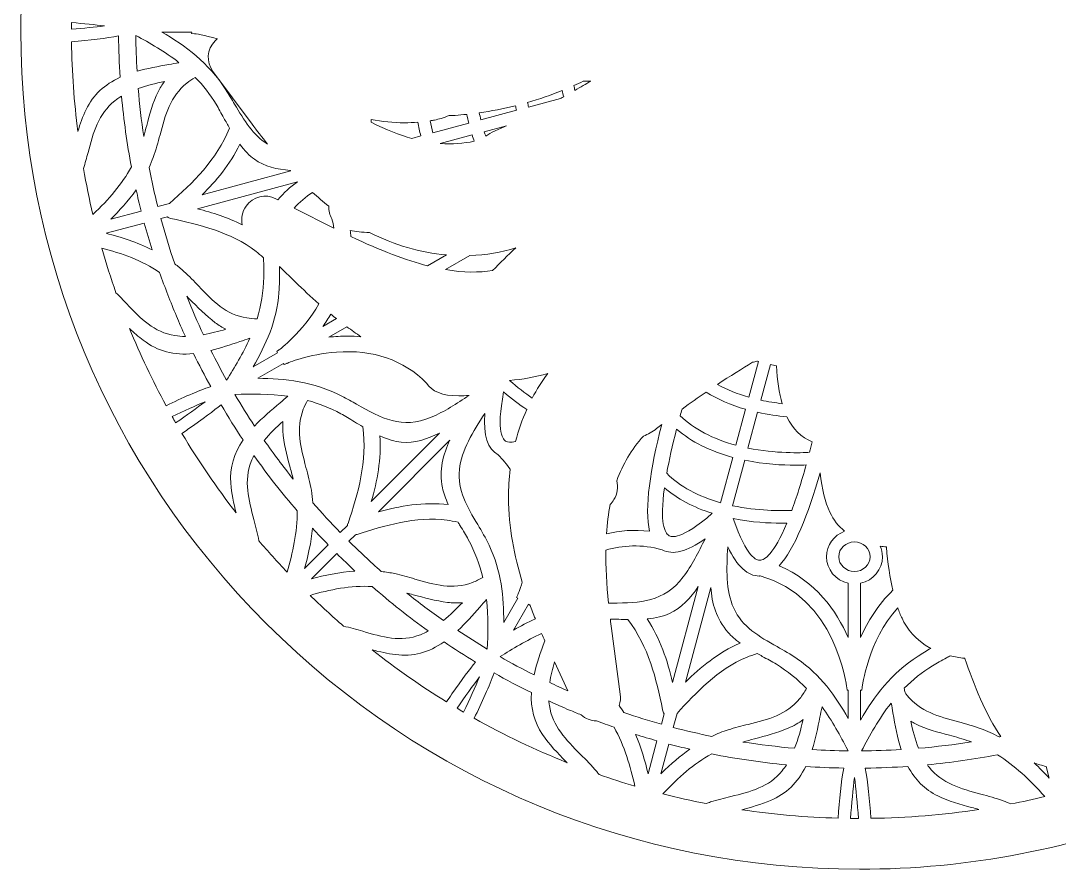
# Model space of a CAD drawing. Header units: millimetres. Extents: x 43 to 1274, y -337 to -13.
# Drawn here: x 983.5 to 1159.5, y -337 to -193.1 of the extents above; entities that cross this region are included whole.
import ezdxf

# ---------------------------------------------------------------- set-up
doc = ezdxf.new("R2010")
doc.units = ezdxf.units.MM
doc.header["$MEASUREMENT"] = 0
doc.layers.add('Layer 1', color=7, linetype='Continuous')

msp = doc.modelspace()

# ---------------------------------------------------------------- linework, layer by layer
at = {"layer": 'Layer 1', "lineweight": 0}
for points, knots in [([(1261.24, -237.6), (1265.57, -223.82), (1267.76, -209.43), (1267.76, -194.83), (1267.76, -156.87), (1252.98, -121.18), (1226.13, -94.33), (1207.94, -76.14), (1185.3, -63.25), (1160.63, -57.03), (1158.4, -52.29), (1155.25, -48.19), (1151.27, -44.86), (1139.21, -34.75), (1119.46, -31.79), (1092.59, -36.07), (1086.18, -37.09), (1077.34, -37.17), (1071.66, -31.79), (1071.66, -31.79), (1067.3, -27.67), (1067.3, -27.67), (1067.3, -27.67), (1068.86, -33.47), (1068.86, -33.47), (1071.54, -43.44), (1077.92, -52.14), (1086.88, -58.03), (1070.61, -62.61), (1055.42, -70.04), (1041.71, -80.12), (1043.59, -69.09), (1041.32, -57.73), (1035.43, -48.84), (1035.43, -48.84), (1032.11, -43.83), (1032.11, -43.83), (1032.11, -43.83), (1032.33, -49.83), (1032.33, -49.83), (1032.61, -57.71), (1026.73, -64.38), (1021.76, -68.59), (1017.17, -72.47), (1013.06, -76.32), (1009.45, -80.14), (1009.45, -80.14), (1007.9, -81.81), (1007.9, -81.81), (996.14, -94.71), (990.06, -107.17), (989.78, -118.99), (989.61, -125.85), (991.38, -132.45), (995.03, -138.62), (987.38, -156.38), (983.5, -175.29), (983.5, -194.83), (983.5, -232.8), (998.29, -268.49), (1025.13, -295.33), (1051.98, -322.18), (1087.67, -336.96), (1125.63, -336.96), (1144.12, -336.96), (1162.08, -333.49), (1179.01, -326.63), (1182.09, -327.41), (1185.48, -326.99), (1188.94, -325.45), (1189.12, -325.45), (1189.3, -325.45), (1189.47, -325.45), (1190.01, -325.75), (1190.5, -326.02), (1190.97, -326.27), (1197.09, -329.52), (1201.78, -331.02), (1204.81, -330.75), (1209.16, -330.36), (1212.98, -328.54), (1215.87, -325.48), (1216.51, -325.45), (1217.1, -325.41), (1217.68, -325.37), (1223.64, -324.96), (1228.62, -323.73), (1232.47, -321.72), (1240.38, -317.57), (1241.77, -311.01), (1241.88, -307.36), (1242.45, -306.92), (1242.96, -306.45), (1243.41, -305.95), (1244.98, -304.23), (1245.97, -302.1), (1246.3, -299.8), (1247.64, -299.7), (1248.95, -299.49), (1250.17, -299.17), (1262.95, -295.84), (1272.96, -281.4), (1273.38, -270.73), (1273.83, -259.34), (1269.86, -248.51), (1261.24, -237.6)], [0, 0, 0, 0, 1, 1, 1, 2, 2, 2, 3, 3, 3, 4, 4, 4, 5, 5, 5, 6, 6, 6, 7, 7, 7, 8, 8, 8, 9, 9, 9, 10, 10, 10, 11, 11, 11, 12, 12, 12, 13, 13, 13, 14, 14, 14, 15, 15, 15, 16, 16, 16, 17, 17, 17, 18, 18, 18, 19, 19, 19, 20, 20, 20, 21, 21, 21, 22, 22, 22, 23, 23, 23, 24, 24, 24, 25, 25, 25, 26, 26, 26, 27, 27, 27, 28, 28, 28, 29, 29, 29, 30, 30, 30, 31, 31, 31, 32, 32, 32, 33, 33, 33, 34, 34, 34, 35, 35, 35, 35]), ([(992.12, -193.42), (994.16, -193.59), (996.12, -193.79), (997.69, -193.99), (996.12, -194.19), (994.15, -194.38), (992.1, -194.55), (992.1, -194.17), (992.11, -193.8), (992.12, -193.42)], [0, 0, 0, 0, 1, 1, 1, 2, 2, 2, 3, 3, 3, 3]), ([(1007.42, -195.03), (1007.42, -195.03), (1012.47, -195.03), (1012.47, -195.03), (1012.47, -195.03), (1012.45, -195.25), (1012.45, -195.25), (1012.45, -195.25), (1012.93, -195.31), (1012.93, -195.31), (1012.98, -195.31), (1014.58, -195.5), (1016.83, -196.18), (1016.69, -196.28), (1016.56, -196.4), (1016.44, -196.52), (1015.03, -197.94), (1014.88, -200.12), (1016.07, -201.72), (1016.07, -201.72), (1022.71, -210.65), (1022.71, -210.65), (1023.51, -211.73), (1024.38, -212.86), (1025.31, -214.02), (1022.85, -212.49), (1021.36, -210), (1019.73, -207.25), (1019.26, -206.45), (1018.77, -205.63), (1018.24, -204.8), (1015.31, -200.2), (1011.38, -197.33), (1007.42, -195.03)], [0, 0, 0, 0, 1, 1, 1, 2, 2, 2, 3, 3, 3, 4, 4, 4, 5, 5, 5, 6, 6, 6, 7, 7, 7, 8, 8, 8, 9, 9, 9, 10, 10, 10, 11, 11, 11, 11]), ([(992.11, -196.68), (995.1, -196.44), (998.06, -196.11), (1000.07, -195.66), (1000.09, -198), (1000.18, -200.37), (1000.33, -202.7), (997.68, -203.91), (995.8, -205.69), (994.59, -208.14), (993.98, -209.36), (993.55, -210.63), (993.18, -211.91), (992.54, -206.89), (992.18, -201.81), (992.11, -196.68)], [0, 0, 0, 0, 1, 1, 1, 2, 2, 2, 3, 3, 3, 4, 4, 4, 5, 5, 5, 5]), ([(1003.2, -201.67), (1003.08, -199.63), (1003.01, -197.6), (1002.99, -195.62), (1005.35, -196.86), (1007.95, -198.35), (1010.31, -200.22), (1009.75, -200.33), (1009.18, -200.43), (1008.62, -200.53), (1006.81, -200.85), (1004.95, -201.18), (1003.2, -201.67)], [0, 0, 0, 0, 1, 1, 1, 2, 2, 2, 3, 3, 3, 4, 4, 4, 4]), ([(1007.84, -203.41), (1007.45, -203.95), (1007.09, -204.53), (1006.79, -205.15), (1005.87, -206.99), (1005.35, -208.98), (1004.84, -210.89), (1004.68, -211.5), (1004.52, -212.12), (1004.34, -212.73), (1003.94, -210.03), (1003.62, -207.31), (1003.4, -204.59), (1004.84, -204.08), (1006.39, -203.71), (1007.84, -203.41)], [0, 0, 0, 0, 1, 1, 1, 2, 2, 2, 3, 3, 3, 4, 4, 4, 5, 5, 5, 5]), ([(1005.24, -218.01), (1005.51, -217.42), (1005.75, -216.85), (1005.96, -216.28), (1006.42, -215.02), (1006.77, -213.71), (1007.11, -212.45), (1008.01, -209.08), (1008.86, -205.9), (1011.64, -203.69), (1012.06, -203.34), (1012.54, -203.03), (1013.08, -202.72), (1014.41, -204.1), (1015.56, -205.59), (1016.6, -207.27), (1017.04, -207.98), (1017.47, -208.78), (1017.94, -209.63), (1018.24, -210.18), (1018.55, -210.75), (1018.88, -211.32), (1016.66, -216.75), (1012.66, -220.61), (1008.72, -224.09), (1008.72, -224.09), (1006.72, -224.63), (1006.72, -224.63), (1006.16, -222.43), (1005.67, -220.21), (1005.24, -218.01)], [0, 0, 0, 0, 1, 1, 1, 2, 2, 2, 3, 3, 3, 4, 4, 4, 5, 5, 5, 6, 6, 6, 7, 7, 7, 8, 8, 8, 9, 9, 9, 10, 10, 10, 10]), ([(1078.81, -203.37), (1079.24, -203.39), (1079.66, -203.38), (1080.09, -203.35), (1079.25, -203.85), (1078.35, -204.37), (1077.4, -204.91), (1077.34, -204.64), (1077.28, -204.38), (1077.22, -204.11), (1077.76, -203.87), (1078.29, -203.63), (1078.81, -203.37)], [0, 0, 0, 0, 1, 1, 1, 2, 2, 2, 3, 3, 3, 4, 4, 4, 4]), ([(1069.55, -207.74), (1069.49, -207.48), (1069.43, -207.22), (1069.37, -206.96), (1071.37, -206.39), (1073.33, -205.71), (1075.24, -204.95), (1075.32, -205.29), (1075.4, -205.64), (1075.5, -205.99), (1075.31, -206.09), (1075.12, -206.19), (1074.94, -206.3), (1074.94, -206.3), (1069.55, -207.74), (1069.55, -207.74)], [0, 0, 0, 0, 1, 1, 1, 2, 2, 2, 3, 3, 3, 4, 4, 4, 5, 5, 5, 5]), ([(995.73, -225.96), (995.12, -223.39), (994.58, -220.79), (994.13, -218.17), (994.41, -217.26), (994.66, -216.34), (994.9, -215.44), (995.81, -212.07), (996.66, -208.89), (999.43, -206.68), (999.78, -206.4), (1000.16, -206.14), (1000.58, -205.89), (1000.95, -209.91), (1001.51, -213.95), (1002.25, -217.89), (1000.63, -220.85), (998.44, -223.37), (995.73, -225.96)], [0, 0, 0, 0, 1, 1, 1, 2, 2, 2, 3, 3, 3, 4, 4, 4, 5, 5, 5, 6, 6, 6, 6]), ([(1061.47, -209.92), (1061.37, -209.51), (1061.28, -209.11), (1061.19, -208.72), (1063.24, -208.43), (1065.29, -208.02), (1067.32, -207.51), (1067.38, -207.77), (1067.44, -208.03), (1067.51, -208.29), (1067.51, -208.29), (1061.47, -209.92), (1061.47, -209.92)], [0, 0, 0, 0, 1, 1, 1, 2, 2, 2, 3, 3, 3, 4, 4, 4, 4]), ([(1056.94, -209.16), (1056.94, -209.16), (1057.1, -209.16), (1057.1, -209.16), (1057.76, -209.11), (1058.42, -209.05), (1059.09, -208.98), (1059.18, -209.47), (1059.29, -209.97), (1059.42, -210.47), (1059.42, -210.47), (1053.34, -212.1), (1053.34, -212.1), (1053.16, -211.41), (1053, -210.73), (1052.88, -210.06), (1053.12, -210.02), (1053.37, -209.98), (1053.61, -209.94), (1054.28, -209.8), (1055.16, -209.6), (1056.07, -209.15), (1056.34, -209.17), (1056.65, -209.18), (1056.94, -209.16)], [0, 0, 0, 0, 1, 1, 1, 2, 2, 2, 3, 3, 3, 4, 4, 4, 5, 5, 5, 6, 6, 6, 7, 7, 7, 8, 8, 8, 8]), ([(1042.86, -209.86), (1044.74, -210.22), (1046.64, -210.41), (1048.53, -210.41), (1049.29, -210.41), (1050.03, -210.38), (1050.78, -210.32), (1050.92, -211.08), (1051.08, -211.86), (1051.29, -212.65), (1051.29, -212.65), (1049.76, -213.06), (1049.76, -213.06), (1047.68, -212.48), (1045.41, -211.59), (1042.89, -210.33), (1042.88, -210.17), (1042.87, -210.02), (1042.86, -209.86)], [0, 0, 0, 0, 1, 1, 1, 2, 2, 2, 3, 3, 3, 4, 4, 4, 5, 5, 5, 6, 6, 6, 6]), ([(1062.04, -211.93), (1062.04, -211.93), (1065.79, -210.92), (1065.79, -210.92), (1065.12, -211.23), (1064.44, -211.53), (1063.76, -211.82), (1063.24, -212.05), (1062.75, -212.33), (1062.29, -212.67), (1062.21, -212.42), (1062.12, -212.18), (1062.04, -211.93)], [0, 0, 0, 0, 1, 1, 1, 2, 2, 2, 3, 3, 3, 4, 4, 4, 4]), ([(1054.59, -213.93), (1054.59, -213.93), (1059.99, -212.48), (1059.99, -212.48), (1060.1, -212.84), (1060.22, -213.19), (1060.34, -213.54), (1058.53, -213.91), (1056.65, -214.08), (1054.59, -213.93)], [0, 0, 0, 0, 1, 1, 1, 2, 2, 2, 3, 3, 3, 3]), ([(1020.62, -214.05), (1021.44, -215.16), (1022.25, -215.99), (1023.09, -216.6), (1024.8, -217.83), (1026.98, -218.33), (1029.16, -218.49), (1029.19, -218.52), (1029.21, -218.55), (1029.24, -218.58), (1029.24, -218.58), (1014.23, -222.61), (1014.23, -222.61), (1016.58, -220.29), (1018.98, -217.52), (1020.62, -214.05)], [0, 0, 0, 0, 1, 1, 1, 2, 2, 2, 3, 3, 3, 4, 4, 4, 5, 5, 5, 5]), ([(1021.03, -227.69), (1018.57, -226.48), (1015.99, -225.65), (1013.44, -224.99), (1013.44, -224.99), (1030.39, -220.43), (1030.39, -220.43), (1029.17, -221.27), (1028.03, -222.26), (1027.09, -223.46), (1027.09, -223.46), (1026.75, -223.29), (1026.75, -223.29), (1024.98, -222.39), (1022.85, -222.91), (1021.69, -224.53), (1021.01, -225.48), (1020.8, -226.63), (1021.03, -227.69)], [0, 0, 0, 0, 1, 1, 1, 2, 2, 2, 3, 3, 3, 4, 4, 4, 5, 5, 5, 6, 6, 6, 6]), ([(1003.05, -221.78), (1003.33, -223.02), (1003.61, -224.23), (1003.91, -225.38), (1003.91, -225.38), (998.74, -226.77), (998.74, -226.77), (1000.16, -225.37), (1001.7, -223.7), (1003.05, -221.78)], [0, 0, 0, 0, 1, 1, 1, 2, 2, 2, 3, 3, 3, 3]), ([(1036.23, -226.71), (1036.37, -227.23), (1036.49, -227.76), (1036.58, -228.27), (1036.58, -228.27), (1029.85, -224.86), (1029.85, -224.86), (1030.71, -223.86), (1031.76, -223), (1032.93, -222.21), (1033.81, -223.01), (1034.73, -223.79), (1035.69, -224.54), (1035.66, -225.34), (1035.84, -226.06), (1036.23, -226.71)], [0, 0, 0, 0, 1, 1, 1, 2, 2, 2, 3, 3, 3, 4, 4, 4, 5, 5, 5, 5]), ([(1008.36, -226.35), (1008.51, -226.49), (1008.71, -226.58), (1008.93, -226.63), (1013.67, -227.69), (1019.05, -228.88), (1023.38, -232.23), (1023.76, -232.53), (1024.16, -232.86), (1024.65, -233.3), (1024.65, -233.3), (1024.66, -233.87), (1024.66, -233.87), (1024.69, -234.83), (1024.71, -235.73), (1024.68, -236.6), (1024.61, -239.06), (1024.23, -241.36), (1023.55, -243.63), (1022.93, -243.63), (1022.36, -243.58), (1021.81, -243.5), (1018.27, -242.95), (1016.03, -240.6), (1013.65, -238.11), (1012.86, -237.27), (1012.04, -236.41), (1011.16, -235.61), (1010.66, -235.16), (1010.14, -234.72), (1009.59, -234.31), (1008.73, -231.79), (1007.94, -229.22), (1007.25, -226.65), (1007.25, -226.65), (1008.36, -226.35), (1008.36, -226.35)], [0, 0, 0, 0, 1, 1, 1, 2, 2, 2, 3, 3, 3, 4, 4, 4, 5, 5, 5, 6, 6, 6, 7, 7, 7, 8, 8, 8, 9, 9, 9, 10, 10, 10, 11, 11, 11, 12, 12, 12, 12]), ([(1004.44, -227.4), (1004.86, -228.92), (1005.3, -230.44), (1005.77, -231.95), (1003.2, -230.66), (1000.48, -229.8), (997.95, -229.15), (997.95, -229.15), (1004.44, -227.4), (1004.44, -227.4)], [0, 0, 0, 0, 1, 1, 1, 2, 2, 2, 3, 3, 3, 3]), ([(1055.63, -232.81), (1055.63, -232.81), (1052.45, -234.65), (1052.45, -234.65), (1048.8, -233.72), (1044.54, -232.12), (1039.43, -229.68), (1039.4, -229.34), (1039.36, -229), (1039.32, -228.66), (1040.24, -228.88), (1041.35, -228.99), (1042.62, -229), (1046.78, -231.12), (1051.21, -232.41), (1055.63, -232.81)], [0, 0, 0, 0, 1, 1, 1, 2, 2, 2, 3, 3, 3, 4, 4, 4, 5, 5, 5, 5]), ([(999.64, -239.24), (998.76, -236.75), (997.96, -234.23), (997.23, -231.68), (1000.58, -232.53), (1004.03, -233.69), (1007.03, -235.77), (1007.93, -238.35), (1008.9, -240.85), (1009.89, -243.21), (1010.34, -244.27), (1010.82, -245.37), (1011.4, -246.63), (1010.77, -246.62), (1010.18, -246.58), (1009.61, -246.49), (1006.07, -245.94), (1003.83, -243.59), (1001.45, -241.1), (1000.87, -240.48), (1000.27, -239.85), (999.64, -239.24)], [0, 0, 0, 0, 1, 1, 1, 2, 2, 2, 3, 3, 3, 4, 4, 4, 5, 5, 5, 6, 6, 6, 7, 7, 7, 7]), ([(1063.46, -235.46), (1061.14, -235.82), (1058.55, -235.82), (1055.5, -235.3), (1055.5, -235.3), (1059.61, -232.92), (1059.61, -232.92), (1062.33, -232.83), (1064.94, -232.38), (1067.4, -231.59), (1066.05, -232.87), (1064.73, -234.16), (1063.46, -235.46)], [0, 0, 0, 0, 1, 1, 1, 2, 2, 2, 3, 3, 3, 4, 4, 4, 4]), ([(1027, -249.39), (1027, -249.39), (1022.87, -251.78), (1022.87, -251.78), (1025.02, -248.08), (1026.9, -243.98), (1027.26, -239.2), (1027.36, -237.86), (1027.35, -236.51), (1027.33, -235.2), (1027.33, -235.05), (1027.33, -234.91), (1027.33, -234.76), (1027.33, -234.76), (1030.11, -237.47), (1030.11, -237.47), (1031.31, -238.64), (1032.62, -239.88), (1034.03, -241.12), (1031.23, -245.94), (1027.33, -248.87), (1027.26, -248.92), (1027.26, -248.92), (1026.87, -249.21), (1026.87, -249.21), (1026.87, -249.21), (1027, -249.39), (1027, -249.39)], [0, 0, 0, 0, 1, 1, 1, 2, 2, 2, 3, 3, 3, 4, 4, 4, 5, 5, 5, 6, 6, 6, 7, 7, 7, 8, 8, 8, 9, 9, 9, 9]), ([(1012.05, -240.24), (1013.43, -241.63), (1014.86, -243.07), (1016.47, -244.3), (1017.04, -244.73), (1017.63, -245.11), (1018.24, -245.42), (1017, -245.78), (1015.72, -246.12), (1014.44, -246.34), (1013.46, -244.23), (1012.51, -242.04), (1011.63, -239.81), (1011.77, -239.96), (1011.91, -240.1), (1012.05, -240.24)], [0, 0, 0, 0, 1, 1, 1, 2, 2, 2, 3, 3, 3, 4, 4, 4, 5, 5, 5, 5]), ([(1034.68, -244.94), (1035.16, -244.29), (1035.62, -243.6), (1036.07, -242.86), (1036.37, -243.11), (1036.67, -243.36), (1036.98, -243.61), (1036.98, -243.61), (1034.68, -244.94), (1034.68, -244.94)], [0, 0, 0, 0, 1, 1, 1, 2, 2, 2, 3, 3, 3, 3]), ([(1001.93, -245.28), (1002.67, -245.98), (1003.44, -246.66), (1004.26, -247.29), (1006.73, -249.16), (1009.44, -249.88), (1012.77, -249.53), (1013.68, -251.4), (1014.66, -253.28), (1015.69, -255.14), (1013.64, -255.81), (1010.85, -257.06), (1008.12, -258.37), (1005.82, -254.12), (1003.75, -249.75), (1001.93, -245.28)], [0, 0, 0, 0, 1, 1, 1, 2, 2, 2, 3, 3, 3, 4, 4, 4, 5, 5, 5, 5]), ([(1041.14, -246.68), (1040.37, -246.61), (1039.6, -246.58), (1038.86, -246.58), (1037.78, -246.58), (1036.73, -246.64), (1035.73, -246.75), (1035.73, -246.75), (1038.77, -244.99), (1038.77, -244.99), (1039.54, -245.56), (1040.33, -246.13), (1041.14, -246.68)], [0, 0, 0, 0, 1, 1, 1, 2, 2, 2, 3, 3, 3, 4, 4, 4, 4]), ([(1020.64, -247.5), (1021.19, -247.31), (1021.75, -247.13), (1022.31, -246.94), (1021.18, -249.51), (1019.71, -251.94), (1018.38, -254.03), (1017.48, -252.42), (1016.59, -250.73), (1015.73, -249), (1017.37, -248.59), (1019.03, -248.04), (1020.64, -247.5)], [0, 0, 0, 0, 1, 1, 1, 2, 2, 2, 3, 3, 3, 4, 4, 4, 4]), ([(1023.67, -253.73), (1023.67, -253.73), (1028.04, -251.2), (1028.04, -251.2), (1028.04, -251.2), (1028.13, -251.4), (1028.13, -251.4), (1028.13, -251.4), (1028.57, -251.21), (1028.57, -251.21), (1028.61, -251.19), (1032.24, -249.62), (1036.99, -249.28), (1043.23, -248.83), (1048.36, -250.6), (1052.25, -254.53), (1053.14, -255.99), (1054.93, -256.7), (1057.72, -256.7), (1058.26, -256.7), (1058.85, -256.67), (1059.48, -256.62), (1059.48, -256.62), (1059.47, -256.62), (1059.47, -256.62), (1057.4, -257.99), (1055.26, -259.41), (1053.07, -260.33), (1048.08, -262.44), (1044.53, -260.45), (1040.41, -258.14), (1039.61, -257.69), (1038.77, -257.22), (1037.91, -256.77), (1033.08, -254.26), (1028.24, -253.74), (1023.67, -253.73)], [0, 0, 0, 0, 1, 1, 1, 2, 2, 2, 3, 3, 3, 4, 4, 4, 5, 5, 5, 6, 6, 6, 7, 7, 7, 8, 8, 8, 9, 9, 9, 10, 10, 10, 11, 11, 11, 12, 12, 12, 12]), ([(1101.57, -254.77), (1103.74, -253.34), (1105.78, -252.07), (1107.5, -251.02), (1107.75, -250.96), (1108, -250.88), (1108.25, -250.8), (1108.33, -250.82), (1108.41, -250.85), (1108.5, -250.87), (1108.5, -250.87), (1106.88, -256.93), (1106.88, -256.93), (1104.91, -256.37), (1103.14, -255.65), (1101.57, -254.77)], [0, 0, 0, 0, 1, 1, 1, 2, 2, 2, 3, 3, 3, 4, 4, 4, 5, 5, 5, 5]), ([(1110.52, -251.38), (1110.86, -251.46), (1111.21, -251.53), (1111.55, -251.59), (1111.69, -254.09), (1112.01, -256.24), (1112.52, -258.03), (1111.37, -257.89), (1110.15, -257.7), (1108.9, -257.43), (1108.9, -257.43), (1110.52, -251.38), (1110.52, -251.38)], [0, 0, 0, 0, 1, 1, 1, 2, 2, 2, 3, 3, 3, 4, 4, 4, 4]), ([(1070.16, -257.1), (1068.94, -256.25), (1067.63, -255.24), (1066.34, -254.09), (1068.59, -253.92), (1070.75, -253.52), (1072.81, -252.91), (1071.82, -254.21), (1070.94, -255.62), (1070.16, -257.1)], [0, 0, 0, 0, 1, 1, 1, 2, 2, 2, 3, 3, 3, 3]), ([(1028.76, -256.78), (1028.32, -257.15), (1027.88, -257.52), (1027.45, -257.88), (1025.96, -259.14), (1024.43, -260.43), (1023.11, -261.82), (1021.99, -260.12), (1020.87, -258.33), (1019.79, -256.47), (1022.54, -256.36), (1025.67, -256.33), (1028.76, -256.78)], [0, 0, 0, 0, 1, 1, 1, 2, 2, 2, 3, 3, 3, 4, 4, 4, 4]), ([(1065.33, -256.03), (1066.65, -257.19), (1067.99, -258.19), (1069.23, -259.03), (1068.46, -260.75), (1067.83, -262.55), (1067.35, -264.42), (1066.53, -264.64), (1066.03, -264.57), (1065.74, -264.43), (1065.29, -264.22), (1063.98, -262.99), (1065.33, -256.03)], [0, 0, 0, 0, 1, 1, 1, 2, 2, 2, 3, 3, 3, 4, 4, 4, 4]), ([(1106.33, -258.99), (1106.33, -258.99), (1104.7, -265.08), (1104.7, -265.08), (1100.77, -264.02), (1097.59, -262.34), (1095.24, -260.08), (1095.35, -259.71), (1095.45, -259.33), (1095.56, -258.94), (1096.93, -257.94), (1098.3, -256.98), (1099.63, -256.07), (1101.58, -257.29), (1103.81, -258.27), (1106.33, -258.99)], [0, 0, 0, 0, 1, 1, 1, 2, 2, 2, 3, 3, 3, 4, 4, 4, 5, 5, 5, 5]), ([(1009.15, -260.23), (1011.17, -259.27), (1013.14, -258.37), (1014.73, -257.7), (1013.36, -258.74), (1011.59, -260.01), (1009.75, -261.28), (1009.55, -260.93), (1009.35, -260.58), (1009.15, -260.23)], [0, 0, 0, 0, 1, 1, 1, 2, 2, 2, 3, 3, 3, 3]), ([(1019.09, -271.52), (1019.19, -273.25), (1019.59, -274.93), (1020.02, -276.56), (1016.66, -272.24), (1013.59, -267.74), (1010.81, -263.08), (1011.14, -262.85), (1011.48, -262.62), (1011.82, -262.38), (1014.39, -260.59), (1016.23, -259.22), (1017.44, -258.21), (1018.66, -260.28), (1019.92, -262.28), (1021.18, -264.17), (1019.61, -266.47), (1018.92, -268.88), (1019.09, -271.52)], [0, 0, 0, 0, 1, 1, 1, 2, 2, 2, 3, 3, 3, 4, 4, 4, 5, 5, 5, 6, 6, 6, 6]), ([(1031.38, -258.97), (1031.57, -258.48), (1031.81, -257.99), (1032.11, -257.48), (1034.06, -258.01), (1035.9, -258.75), (1037.72, -259.73), (1038.45, -260.12), (1039.23, -260.6), (1040.05, -261.1), (1040.51, -261.38), (1040.98, -261.67), (1041.46, -261.95), (1042.26, -267.82), (1040.66, -273.25), (1038.96, -278.32), (1038.95, -278.34), (1038.95, -278.36), (1038.94, -278.37), (1038.9, -278.47), (1038.87, -278.57), (1038.85, -278.67), (1038.85, -278.67), (1037.65, -279.87), (1037.65, -279.87), (1036.04, -278.21), (1034.48, -276.52), (1033, -274.83), (1032.95, -274.11), (1032.86, -273.4), (1032.74, -272.72), (1032.51, -271.4), (1032.16, -270.09), (1031.83, -268.83), (1030.93, -265.46), (1030.08, -262.27), (1031.38, -258.97)], [0, 0, 0, 0, 1, 1, 1, 2, 2, 2, 3, 3, 3, 4, 4, 4, 5, 5, 5, 6, 6, 6, 7, 7, 7, 8, 8, 8, 9, 9, 9, 10, 10, 10, 11, 11, 11, 12, 12, 12, 12]), ([(1060.94, -278.54), (1059.16, -275.54), (1057.49, -272.71), (1057.83, -269.2), (1058.15, -265.94), (1060.13, -262.77), (1062.15, -259.69), (1061.87, -263.46), (1062.6, -265.71), (1064.39, -266.71), (1065.18, -267.49), (1065.86, -268.31), (1066.45, -269.15), (1066.25, -270.73), (1066.15, -272.35), (1066.15, -273.98), (1066.17, -279.03), (1067.13, -283.86), (1068.48, -288.28), (1068.08, -289.61), (1067.73, -290.42), (1067.72, -290.45), (1067.72, -290.45), (1067.52, -290.9), (1067.52, -290.9), (1067.52, -290.9), (1067.72, -290.99), (1067.72, -290.99), (1067.72, -290.99), (1065.34, -295.13), (1065.34, -295.13), (1065.36, -290.84), (1064.94, -286.36), (1062.87, -282.03), (1062.29, -280.82), (1061.6, -279.66), (1060.94, -278.54)], [0, 0, 0, 0, 1, 1, 1, 2, 2, 2, 3, 3, 3, 4, 4, 4, 5, 5, 5, 6, 6, 6, 7, 7, 7, 8, 8, 8, 9, 9, 9, 10, 10, 10, 11, 11, 11, 12, 12, 12, 12]), ([(1106.73, -265.56), (1106.73, -265.56), (1108.35, -259.49), (1108.35, -259.49), (1110.11, -259.88), (1111.8, -260.11), (1113.33, -260.25), (1114.28, -262.29), (1115.72, -263.72), (1117.62, -264.5), (1117.47, -265.11), (1117.31, -265.7), (1117.16, -266.28), (1115.73, -266.37), (1111.46, -266.51), (1106.73, -265.56)], [0, 0, 0, 0, 1, 1, 1, 2, 2, 2, 3, 3, 3, 4, 4, 4, 5, 5, 5, 5]), ([(1027.92, -261.03), (1027.88, -261.57), (1027.88, -262.11), (1027.91, -262.66), (1028.04, -264.72), (1028.57, -266.7), (1029.09, -268.62), (1029.28, -269.34), (1029.48, -270.07), (1029.66, -270.81), (1027.96, -268.69), (1026.32, -266.49), (1024.76, -264.25), (1025.71, -263.11), (1026.81, -262.04), (1027.92, -261.03)], [0, 0, 0, 0, 1, 1, 1, 2, 2, 2, 3, 3, 3, 4, 4, 4, 5, 5, 5, 5]), ([(1090.07, -279.67), (1087.45, -279.33), (1085, -279.54), (1082.74, -280.1), (1082.86, -278.37), (1083.07, -276.71), (1083.39, -275.13), (1083.63, -274.88), (1083.84, -274.6), (1084.02, -274.3), (1084.58, -273.32), (1084.75, -272.2), (1084.51, -271.09), (1085.52, -268.32), (1086.97, -265.79), (1089, -263.52), (1089.81, -263.23), (1090.59, -262.79), (1091.25, -262.26), (1091.54, -262.03), (1091.82, -261.8), (1092.11, -261.57), (1090.22, -269), (1089.13, -275.82), (1090.07, -279.67)], [0, 0, 0, 0, 1, 1, 1, 2, 2, 2, 3, 3, 3, 4, 4, 4, 5, 5, 5, 6, 6, 6, 7, 7, 7, 8, 8, 8, 8]), ([(1044.34, -263.48), (1045.7, -264.1), (1046.88, -264.44), (1047.99, -264.55), (1050.18, -264.77), (1052.42, -264.04), (1054.46, -263.02), (1054.46, -263.02), (1042.9, -274.61), (1042.9, -274.61), (1043.9, -271.14), (1044.65, -267.43), (1044.34, -263.48)], [0, 0, 0, 0, 1, 1, 1, 2, 2, 2, 3, 3, 3, 4, 4, 4, 4]), ([(1092.96, -269.83), (1093.36, -267.63), (1093.93, -265.12), (1094.64, -262.35), (1097.14, -264.49), (1100.34, -266.1), (1104.15, -267.13), (1104.15, -267.13), (1102.1, -274.83), (1102.1, -274.83), (1098.29, -273.75), (1095.22, -272.07), (1092.96, -269.83)], [0, 0, 0, 0, 1, 1, 1, 2, 2, 2, 3, 3, 3, 4, 4, 4, 4]), ([(1054.96, -272.29), (1055.15, -273.18), (1055.47, -274.1), (1055.95, -275.13), (1051.75, -274.66), (1047.69, -275.4), (1044.1, -276.36), (1044.1, -276.36), (1056.22, -264.21), (1056.22, -264.21), (1055.07, -266.63), (1054.36, -269.33), (1054.96, -272.29)], [0, 0, 0, 0, 1, 1, 1, 2, 2, 2, 3, 3, 3, 4, 4, 4, 4]), ([(1028.62, -286.57), (1026.98, -284.84), (1025.39, -283.07), (1023.86, -281.27), (1023.63, -280.05), (1023.31, -278.85), (1023, -277.68), (1022.11, -274.31), (1021.26, -271.13), (1022.56, -267.82), (1022.69, -267.49), (1022.84, -267.16), (1023.01, -266.83), (1025.32, -270.09), (1027.78, -273.24), (1030.34, -276.22), (1030.38, -279.83), (1029.58, -283.35), (1028.62, -286.57)], [0, 0, 0, 0, 1, 1, 1, 2, 2, 2, 3, 3, 3, 4, 4, 4, 5, 5, 5, 6, 6, 6, 6]), ([(1104.12, -275.33), (1104.12, -275.33), (1106.18, -267.62), (1106.18, -267.62), (1109.52, -268.31), (1112.63, -268.46), (1114.69, -268.46), (1115.43, -268.46), (1116.07, -268.44), (1116.59, -268.41), (1115.77, -271.36), (1114.95, -273.96), (1114.15, -276.14), (1112.33, -276.21), (1108.36, -276.23), (1104.12, -275.33)], [0, 0, 0, 0, 1, 1, 1, 2, 2, 2, 3, 3, 3, 4, 4, 4, 5, 5, 5, 5]), ([(1123.73, -297.7), (1121.73, -293.15), (1118.2, -288.08), (1111.99, -285.54), (1114.6, -282.76), (1116.95, -276.75), (1118.96, -269.76), (1119.26, -272.48), (1119.81, -274.72), (1120.62, -276.44), (1121.23, -277.72), (1122.06, -278.8), (1123.1, -279.67), (1121.29, -280.34), (1120.03, -282.03), (1120.03, -283.97), (1120.03, -286.14), (1121.59, -288), (1123.73, -288.47), (1123.73, -288.47), (1123.73, -297.7), (1123.73, -297.7)], [0, 0, 0, 0, 1, 1, 1, 2, 2, 2, 3, 3, 3, 4, 4, 4, 5, 5, 5, 6, 6, 6, 7, 7, 7, 7]), ([(1092.57, -272.3), (1094.76, -274.16), (1097.48, -275.61), (1100.68, -276.62), (1095.42, -281.19), (1093.71, -280.67), (1093.31, -280.39), (1092.66, -279.94), (1091.74, -278.29), (1092.57, -272.3)], [0, 0, 0, 0, 1, 1, 1, 2, 2, 2, 3, 3, 3, 3]), ([(1039.12, -281.36), (1039.12, -281.36), (1040.22, -280.25), (1040.22, -280.25), (1040.31, -280.24), (1040.4, -280.22), (1040.48, -280.2), (1045.11, -278.73), (1050.36, -277.07), (1055.78, -277.8), (1056.32, -277.87), (1056.89, -277.98), (1057.6, -278.13), (1057.72, -278.32), (1057.84, -278.52), (1057.96, -278.72), (1058.46, -279.54), (1058.93, -280.31), (1059.34, -281.08), (1060.46, -283.17), (1061.27, -285.27), (1061.8, -287.48), (1061.21, -287.83), (1060.63, -288.12), (1060.05, -288.34), (1056.7, -289.64), (1053.59, -288.73), (1050.29, -287.76), (1049.19, -287.44), (1048.04, -287.11), (1046.88, -286.85), (1046.15, -286.69), (1045.39, -286.57), (1044.59, -286.48), (1042.68, -284.79), (1040.84, -283.07), (1039.12, -281.36)], [0, 0, 0, 0, 1, 1, 1, 2, 2, 2, 3, 3, 3, 4, 4, 4, 5, 5, 5, 6, 6, 6, 7, 7, 7, 8, 8, 8, 9, 9, 9, 10, 10, 10, 11, 11, 11, 12, 12, 12, 12]), ([(1113.32, -278.27), (1111.11, -283.61), (1109.53, -284.53), (1108.78, -284.59), (1108.28, -284.62), (1106.52, -284.21), (1104.23, -277.52), (1107.4, -278.15), (1110.34, -278.29), (1112.31, -278.29), (1112.65, -278.29), (1112.99, -278.28), (1113.32, -278.27)], [0, 0, 0, 0, 1, 1, 1, 2, 2, 2, 3, 3, 3, 4, 4, 4, 4]), ([(1032.95, -279.16), (1033.8, -280.08), (1034.68, -281.01), (1035.59, -281.94), (1035.59, -281.94), (1031.57, -285.98), (1031.57, -285.98), (1032.17, -283.89), (1032.72, -281.58), (1032.95, -279.16)], [0, 0, 0, 0, 1, 1, 1, 2, 2, 2, 3, 3, 3, 3]), ([(1092.19, -282.79), (1094.01, -283.76), (1096.33, -283.15), (1099.46, -280.96), (1099.46, -280.96), (1099.46, -280.97), (1099.45, -280.98), (1098.34, -283.2), (1097.2, -285.5), (1095.76, -287.4), (1092.49, -291.73), (1088.42, -291.78), (1083.71, -291.84), (1083.51, -291.84), (1083.3, -291.85), (1083.1, -291.85), (1082.78, -288.68), (1082.6, -285.68), (1082.63, -282.85), (1085.48, -282.04), (1088.7, -281.83), (1092.19, -282.79)], [0, 0, 0, 0, 1, 1, 1, 2, 2, 2, 3, 3, 3, 4, 4, 4, 5, 5, 5, 6, 6, 6, 7, 7, 7, 7]), ([(1124.78, -286.49), (1123.31, -286.49), (1122.11, -285.36), (1122.11, -283.97), (1122.11, -282.59), (1123.31, -281.46), (1124.78, -281.46), (1126.24, -281.46), (1127.44, -282.59), (1127.44, -283.97), (1127.44, -285.36), (1126.24, -286.49), (1124.78, -286.49)], [0, 0, 0, 0, 1, 1, 1, 2, 2, 2, 3, 3, 3, 4, 4, 4, 4]), ([(1123.73, -311.38), (1121.61, -307.66), (1119.02, -303.98), (1115.07, -301.28), (1113.96, -300.52), (1112.78, -299.86), (1111.65, -299.22), (1108.62, -297.51), (1105.76, -295.9), (1104.31, -292.69), (1102.96, -289.7), (1103.09, -285.97), (1103.3, -282.29), (1104.92, -285.66), (1106.65, -287.25), (1108.68, -287.25), (1108.71, -287.25), (1108.74, -287.24), (1108.77, -287.24), (1121.63, -290.64), (1123.45, -305.98), (1123.46, -306.14), (1123.46, -306.14), (1123.51, -306.62), (1123.51, -306.62), (1123.51, -306.62), (1123.73, -306.6), (1123.73, -306.6), (1123.73, -306.6), (1123.73, -311.38), (1123.73, -311.38)], [0, 0, 0, 0, 1, 1, 1, 2, 2, 2, 3, 3, 3, 4, 4, 4, 5, 5, 5, 6, 6, 6, 7, 7, 7, 8, 8, 8, 9, 9, 9, 10, 10, 10, 10]), ([(1129.14, -282.19), (1129.48, -282.24), (1129.83, -282.28), (1130.18, -282.32), (1130.43, -285.11), (1130.8, -287.57), (1131.28, -289.67), (1128.76, -292.1), (1127.01, -294.99), (1125.82, -297.7), (1125.82, -297.7), (1125.82, -288.47), (1125.82, -288.47), (1127.96, -288), (1129.52, -286.14), (1129.52, -283.97), (1129.52, -283.34), (1129.39, -282.74), (1129.14, -282.19)], [0, 0, 0, 0, 1, 1, 1, 2, 2, 2, 3, 3, 3, 4, 4, 4, 5, 5, 5, 6, 6, 6, 6]), ([(1040.13, -286.4), (1037.5, -286.59), (1034.96, -287.14), (1032.77, -287.73), (1032.77, -287.73), (1037.05, -283.43), (1037.05, -283.43), (1038.05, -284.43), (1039.08, -285.42), (1040.13, -286.4)], [0, 0, 0, 0, 1, 1, 1, 2, 2, 2, 3, 3, 3, 3]), ([(1038.19, -295.74), (1036.26, -294.06), (1034.37, -292.33), (1032.52, -290.53), (1035.85, -289.57), (1039.41, -288.8), (1043.06, -289.03), (1046.1, -291.7), (1049.3, -294.23), (1052.56, -296.57), (1052.1, -296.82), (1051.66, -297.03), (1051.22, -297.2), (1047.88, -298.5), (1044.76, -297.59), (1041.46, -296.62), (1040.4, -296.31), (1039.3, -295.99), (1038.19, -295.74)], [0, 0, 0, 0, 1, 1, 1, 2, 2, 2, 3, 3, 3, 4, 4, 4, 5, 5, 5, 6, 6, 6, 6]), ([(1049.97, -290.42), (1051.86, -290.93), (1053.81, -291.46), (1055.81, -291.72), (1056.67, -291.83), (1057.51, -291.84), (1058.33, -291.77), (1057.35, -292.8), (1056.28, -293.87), (1055.13, -294.81), (1053.03, -293.33), (1050.95, -291.76), (1048.92, -290.13), (1049.27, -290.23), (1049.62, -290.32), (1049.97, -290.42)], [0, 0, 0, 0, 1, 1, 1, 2, 2, 2, 3, 3, 3, 4, 4, 4, 5, 5, 5, 5]), ([(1089.62, -294.51), (1091.18, -294.37), (1092.42, -294.07), (1093.46, -293.6), (1095.47, -292.69), (1097.04, -290.93), (1098.3, -289.03), (1098.3, -289.03), (1093.96, -305.28), (1093.96, -305.28), (1093.08, -301.6), (1091.87, -297.86), (1089.62, -294.51)], [0, 0, 0, 0, 1, 1, 1, 2, 2, 2, 3, 3, 3, 4, 4, 4, 4]), ([(1096.13, -305.24), (1096.13, -305.24), (1100.42, -289.17), (1100.42, -289.17), (1100.63, -291.85), (1101.36, -294.55), (1103.36, -296.8), (1103.91, -297.42), (1104.58, -298.02), (1105.4, -298.61), (1101.65, -300.25), (1098.64, -302.76), (1096.13, -305.24)], [0, 0, 0, 0, 1, 1, 1, 2, 2, 2, 3, 3, 3, 4, 4, 4, 4]), ([(1061.28, -292.53), (1061.66, -292.1), (1062.05, -291.66), (1062.45, -291.22), (1062.76, -294.13), (1062.68, -297.08), (1062.56, -299.64), (1062.56, -299.64), (1062.56, -299.64), (1062.56, -299.65), (1060.87, -298.63), (1059.2, -297.57), (1057.57, -296.49), (1058.86, -295.27), (1060.09, -293.88), (1061.28, -292.53)], [0, 0, 0, 0, 1, 1, 1, 2, 2, 2, 3, 3, 3, 4, 4, 4, 5, 5, 5, 5]), ([(1069.53, -292.04), (1069.53, -292.04), (1069.71, -292.17), (1069.71, -292.17), (1069.71, -292.17), (1069.77, -292.08), (1069.77, -292.08), (1070.07, -292.91), (1070.38, -293.71), (1070.7, -294.5), (1069.42, -295.09), (1068.19, -295.74), (1067, -296.42), (1067, -296.42), (1069.53, -292.04), (1069.53, -292.04)], [0, 0, 0, 0, 1, 1, 1, 2, 2, 2, 3, 3, 3, 4, 4, 4, 5, 5, 5, 5]), ([(1125.82, -306.6), (1125.82, -306.6), (1126.04, -306.62), (1126.04, -306.62), (1126.04, -306.62), (1126.09, -306.14), (1126.09, -306.14), (1126.1, -306.03), (1127.02, -298.32), (1132.11, -292.62), (1132.33, -293.27), (1132.57, -293.87), (1132.83, -294.42), (1133.64, -296.14), (1135.09, -298.11), (1137.7, -299.51), (1137, -299.92), (1136.28, -300.35), (1135.56, -300.82), (1130.98, -303.76), (1128.11, -307.69), (1125.82, -311.67), (1125.82, -311.67), (1125.82, -306.6), (1125.82, -306.6)], [0, 0, 0, 0, 1, 1, 1, 2, 2, 2, 3, 3, 3, 4, 4, 4, 5, 5, 5, 6, 6, 6, 7, 7, 7, 8, 8, 8, 8]), ([(1085.09, -307.27), (1085.09, -307.27), (1083.61, -296.17), (1083.61, -296.17), (1083.54, -295.63), (1083.47, -295.1), (1083.41, -294.56), (1083.88, -294.57), (1084.36, -294.58), (1084.87, -294.59), (1085.36, -294.6), (1085.86, -294.61), (1086.36, -294.61), (1089.9, -299.27), (1091.22, -304.72), (1092.25, -309.9), (1092.26, -309.92), (1092.26, -309.94), (1092.27, -309.96), (1092.3, -310.19), (1092.39, -310.42), (1092.53, -310.62), (1092.53, -310.62), (1092.06, -312.38), (1092.06, -312.38), (1090, -311.8), (1087.87, -311.13), (1085.71, -310.4), (1085.44, -309.98), (1085.16, -309.58), (1084.88, -309.19), (1085.1, -308.6), (1085.18, -307.94), (1085.09, -307.27)], [0, 0, 0, 0, 1, 1, 1, 2, 2, 2, 3, 3, 3, 4, 4, 4, 5, 5, 5, 6, 6, 6, 7, 7, 7, 8, 8, 8, 9, 9, 9, 10, 10, 10, 11, 11, 11, 11]), ([(1071.76, -297.01), (1071.95, -297.43), (1072.13, -297.83), (1072.31, -298.24), (1071.62, -300.13), (1070.92, -302.08), (1070.48, -304.01), (1068.55, -303.04), (1066.62, -302), (1064.73, -300.92), (1066.8, -299.59), (1069.19, -298.16), (1071.76, -297.01)], [0, 0, 0, 0, 1, 1, 1, 2, 2, 2, 3, 3, 3, 4, 4, 4, 4]), ([(1055.65, -308.6), (1051.31, -305.92), (1047.11, -302.98), (1043.07, -299.78), (1044.35, -300.11), (1045.66, -300.4), (1046.99, -300.57), (1049.97, -300.95), (1052.59, -300.26), (1055.23, -298.42), (1056.95, -299.59), (1058.74, -300.73), (1060.56, -301.84), (1059.57, -303.04), (1058.26, -304.82), (1056.57, -307.25), (1056.26, -307.71), (1055.95, -308.16), (1055.65, -308.6)], [0, 0, 0, 0, 1, 1, 1, 2, 2, 2, 3, 3, 3, 4, 4, 4, 5, 5, 5, 6, 6, 6, 6]), ([(1115.52, -308.01), (1113.27, -310.81), (1110.12, -311.58), (1106.78, -312.4), (1105.66, -312.67), (1104.51, -312.96), (1103.37, -313.32), (1102.44, -313.62), (1101.5, -313.99), (1100.58, -314.43), (1098.45, -314), (1096.26, -313.49), (1094.08, -312.92), (1094.08, -312.92), (1094.71, -310.55), (1094.71, -310.55), (1097.92, -307.04), (1101.56, -303.08), (1106.57, -301.02), (1107.07, -300.81), (1107.62, -300.61), (1108.29, -300.39), (1108.58, -300.55), (1108.87, -300.71), (1109.16, -300.87), (1110, -301.32), (1110.79, -301.76), (1111.54, -302.22), (1113.45, -303.41), (1115.13, -304.75), (1116.65, -306.31), (1116.29, -306.95), (1115.92, -307.5), (1115.52, -308.01)], [0, 0, 0, 0, 1, 1, 1, 2, 2, 2, 3, 3, 3, 4, 4, 4, 5, 5, 5, 6, 6, 6, 7, 7, 7, 8, 8, 8, 9, 9, 9, 10, 10, 10, 11, 11, 11, 11]), ([(1142.4, -311.98), (1139.04, -311.07), (1135.87, -310.22), (1133.66, -307.44), (1133.55, -307.3), (1133.45, -307.16), (1133.34, -307.01), (1133.29, -306.77), (1133.24, -306.53), (1133.19, -306.29), (1134.65, -304.83), (1136.23, -303.57), (1138.02, -302.46), (1138.73, -302.02), (1139.53, -301.58), (1140.38, -301.12), (1140.59, -301), (1140.8, -300.88), (1141.02, -300.76), (1141.76, -300.95), (1142.56, -301.09), (1143.42, -301.2), (1143.45, -301.21), (1143.48, -301.22), (1143.5, -301.24), (1144.93, -305.49), (1147.07, -310.91), (1149.58, -314.47), (1149.48, -314.49), (1149.38, -314.51), (1149.29, -314.53), (1148.26, -313.97), (1147.26, -313.51), (1146.22, -313.13), (1144.96, -312.67), (1143.66, -312.32), (1142.4, -311.98)], [0, 0, 0, 0, 1, 1, 1, 2, 2, 2, 3, 3, 3, 4, 4, 4, 5, 5, 5, 6, 6, 6, 7, 7, 7, 8, 8, 8, 9, 9, 9, 10, 10, 10, 11, 11, 11, 12, 12, 12, 12]), ([(1073.96, -301.82), (1073.96, -301.82), (1076.21, -306.7), (1076.21, -306.7), (1075.17, -306.24), (1074.15, -305.79), (1073.14, -305.31), (1073.32, -304.14), (1073.61, -302.97), (1073.96, -301.82)], [0, 0, 0, 0, 1, 1, 1, 2, 2, 2, 3, 3, 3, 3]), ([(1057.43, -309.68), (1058.78, -307.71), (1060.13, -305.8), (1061.25, -304.33), (1060.53, -306.03), (1059.56, -308.17), (1058.53, -310.33), (1058.16, -310.11), (1057.8, -309.9), (1057.43, -309.68)], [0, 0, 0, 0, 1, 1, 1, 2, 2, 2, 3, 3, 3, 3]), ([(1060.34, -311.36), (1061.61, -308.73), (1062.94, -305.82), (1063.72, -303.69), (1065.77, -304.84), (1067.88, -305.96), (1070.03, -307.02), (1069.89, -309.67), (1070.5, -312), (1071.91, -314.12), (1073.04, -315.84), (1074.49, -317.29), (1075.89, -318.69), (1075.96, -318.76), (1076.03, -318.83), (1076.11, -318.9), (1070.7, -316.74), (1065.43, -314.22), (1060.34, -311.36)], [0, 0, 0, 0, 1, 1, 1, 2, 2, 2, 3, 3, 3, 4, 4, 4, 5, 5, 5, 6, 6, 6, 6]), ([(1081.5, -320.92), (1081.37, -320.75), (1081.24, -320.58), (1081.1, -320.41), (1080.24, -319.38), (1079.29, -318.42), (1078.37, -317.5), (1075.91, -315.03), (1073.59, -312.7), (1073.07, -309.18), (1073.03, -308.94), (1073, -308.69), (1072.99, -308.42), (1074.25, -309.01), (1075.39, -309.52), (1076.47, -309.97), (1077.13, -310.25), (1077.8, -310.53), (1078.48, -310.8), (1079.18, -311.43), (1080.09, -311.79), (1081.05, -311.8), (1082.03, -312.17), (1083.02, -312.53), (1084.03, -312.88), (1085.81, -316.06), (1086.82, -319.57), (1087.57, -322.87), (1085.53, -322.27), (1083.51, -321.62), (1081.5, -320.92)], [0, 0, 0, 0, 1, 1, 1, 2, 2, 2, 3, 3, 3, 4, 4, 4, 5, 5, 5, 6, 6, 6, 7, 7, 7, 8, 8, 8, 9, 9, 9, 10, 10, 10, 10]), ([(1117.62, -316.67), (1118.16, -314.9), (1118.55, -313.01), (1118.92, -311.17), (1119.04, -310.6), (1119.16, -310.02), (1119.28, -309.45), (1121, -311.81), (1122.41, -314.4), (1123.57, -316.67), (1123.59, -316.7), (1123.6, -316.72), (1123.61, -316.74), (1123.63, -316.79), (1123.66, -316.84), (1123.68, -316.89), (1121.66, -316.86), (1119.63, -316.79), (1117.62, -316.67)], [0, 0, 0, 0, 1, 1, 1, 2, 2, 2, 3, 3, 3, 4, 4, 4, 5, 5, 5, 6, 6, 6, 6]), ([(1130.98, -308.79), (1130.99, -308.8), (1131, -308.81), (1131, -308.82), (1131.11, -309.36), (1131.2, -309.91), (1131.3, -310.45), (1131.67, -312.54), (1132.05, -314.69), (1132.67, -316.67), (1130.42, -316.81), (1128.18, -316.88), (1125.99, -316.9), (1127.31, -314.35), (1128.91, -311.42), (1130.98, -308.79)], [0, 0, 0, 0, 1, 1, 1, 2, 2, 2, 3, 3, 3, 4, 4, 4, 5, 5, 5, 5]), ([(1116.08, -311.59), (1115.68, -313.28), (1115.24, -314.92), (1114.64, -316.45), (1111.69, -316.2), (1108.74, -315.84), (1105.87, -315.39), (1106.52, -315.2), (1107.18, -315.03), (1107.82, -314.86), (1109.71, -314.36), (1111.67, -313.84), (1113.53, -313.05), (1114.48, -312.66), (1115.32, -312.17), (1116.08, -311.59)], [0, 0, 0, 0, 1, 1, 1, 2, 2, 2, 3, 3, 3, 4, 4, 4, 5, 5, 5, 5]), ([(1144.6, -315.37), (1141.67, -315.84), (1138.67, -316.2), (1135.64, -316.45), (1135.05, -314.98), (1134.63, -313.36), (1134.3, -311.85), (1134.57, -312.01), (1134.84, -312.16), (1135.12, -312.3), (1136.96, -313.22), (1138.93, -313.74), (1140.85, -314.25), (1141.98, -314.55), (1143.14, -314.86), (1144.26, -315.25), (1144.37, -315.29), (1144.49, -315.33), (1144.6, -315.37)], [0, 0, 0, 0, 1, 1, 1, 2, 2, 2, 3, 3, 3, 4, 4, 4, 5, 5, 5, 6, 6, 6, 6]), ([(1089.81, -320.81), (1089.3, -318.65), (1088.63, -316.33), (1087.67, -314.09), (1088.9, -314.48), (1090.12, -314.85), (1091.31, -315.18), (1091.31, -315.18), (1089.81, -320.81), (1089.81, -320.81)], [0, 0, 0, 0, 1, 1, 1, 2, 2, 2, 3, 3, 3, 3]), ([(1093.33, -315.73), (1094.52, -316.04), (1095.7, -316.34), (1096.87, -316.61), (1095.29, -317.72), (1093.72, -319.05), (1091.98, -320.76), (1091.98, -320.76), (1093.33, -315.73), (1093.33, -315.73)], [0, 0, 0, 0, 1, 1, 1, 2, 2, 2, 3, 3, 3, 3]), ([(1100.4, -325.56), (1100.14, -325.64), (1099.88, -325.74), (1099.63, -325.83), (1097.17, -325.35), (1094.74, -324.8), (1092.32, -324.18), (1094.97, -321.38), (1097.48, -319.08), (1100.58, -317.42), (1104.7, -318.24), (1108.96, -318.86), (1113.24, -319.26), (1113.02, -319.62), (1112.78, -319.95), (1112.54, -320.25), (1110.29, -323.05), (1107.14, -323.82), (1103.8, -324.64), (1102.68, -324.91), (1101.53, -325.19), (1100.4, -325.56)], [0, 0, 0, 0, 1, 1, 1, 2, 2, 2, 3, 3, 3, 4, 4, 4, 5, 5, 5, 6, 6, 6, 7, 7, 7, 7]), ([(1151.29, -325.89), (1150.86, -325.71), (1150.43, -325.53), (1149.99, -325.37), (1148.73, -324.91), (1147.43, -324.56), (1146.17, -324.22), (1142.81, -323.31), (1139.64, -322.45), (1137.43, -319.67), (1137.33, -319.55), (1137.23, -319.41), (1137.13, -319.26), (1141.13, -318.88), (1145.12, -318.31), (1149.03, -317.55), (1151.92, -319.37), (1154.4, -321.73), (1157.04, -324.65), (1155.13, -325.1), (1153.22, -325.52), (1151.29, -325.89)], [0, 0, 0, 0, 1, 1, 1, 2, 2, 2, 3, 3, 3, 4, 4, 4, 5, 5, 5, 6, 6, 6, 7, 7, 7, 7]), ([(1121.99, -328.3), (1116.49, -328.15), (1111.04, -327.68), (1105.68, -326.88), (1107.31, -326.44), (1108.96, -325.96), (1110.56, -325.29), (1113.22, -324.17), (1115.17, -322.29), (1116.51, -319.53), (1118.6, -319.68), (1120.76, -319.77), (1122.95, -319.8), (1122.52, -322.08), (1122.21, -325.24), (1121.99, -328.3)], [0, 0, 0, 0, 1, 1, 1, 2, 2, 2, 3, 3, 3, 4, 4, 4, 5, 5, 5, 5]), ([(1127.56, -328.33), (1127.35, -325.26), (1127.04, -322.1), (1126.61, -319.82), (1129.04, -319.79), (1131.47, -319.69), (1133.84, -319.53), (1135.03, -321.79), (1136.68, -323.43), (1138.89, -324.54), (1140.73, -325.46), (1142.71, -325.98), (1144.62, -326.49), (1145.03, -326.6), (1145.45, -326.71), (1145.87, -326.83), (1139.84, -327.74), (1133.73, -328.24), (1127.56, -328.33)], [0, 0, 0, 0, 1, 1, 1, 2, 2, 2, 3, 3, 3, 4, 4, 4, 5, 5, 5, 6, 6, 6, 6]), ([(1155.21, -318.93), (1155.86, -319.17), (1156.53, -319.37), (1157.24, -319.52), (1157.24, -319.52), (1157.78, -321.52), (1157.78, -321.52), (1156.96, -320.64), (1156.11, -319.77), (1155.21, -318.93)], [0, 0, 0, 0, 1, 1, 1, 2, 2, 2, 3, 3, 3, 3]), ([(1124.11, -328.34), (1124.3, -325.83), (1124.53, -323.34), (1124.78, -321.41), (1125.02, -323.34), (1125.25, -325.84), (1125.45, -328.35), (1125, -328.35), (1124.55, -328.34), (1124.11, -328.34)], [0, 0, 0, 0, 1, 1, 1, 2, 2, 2, 3, 3, 3, 3])]:
    msp.add_open_spline(points, degree=3, knots=knots, dxfattribs=at)

doc.saveas('drawing.dxf')
